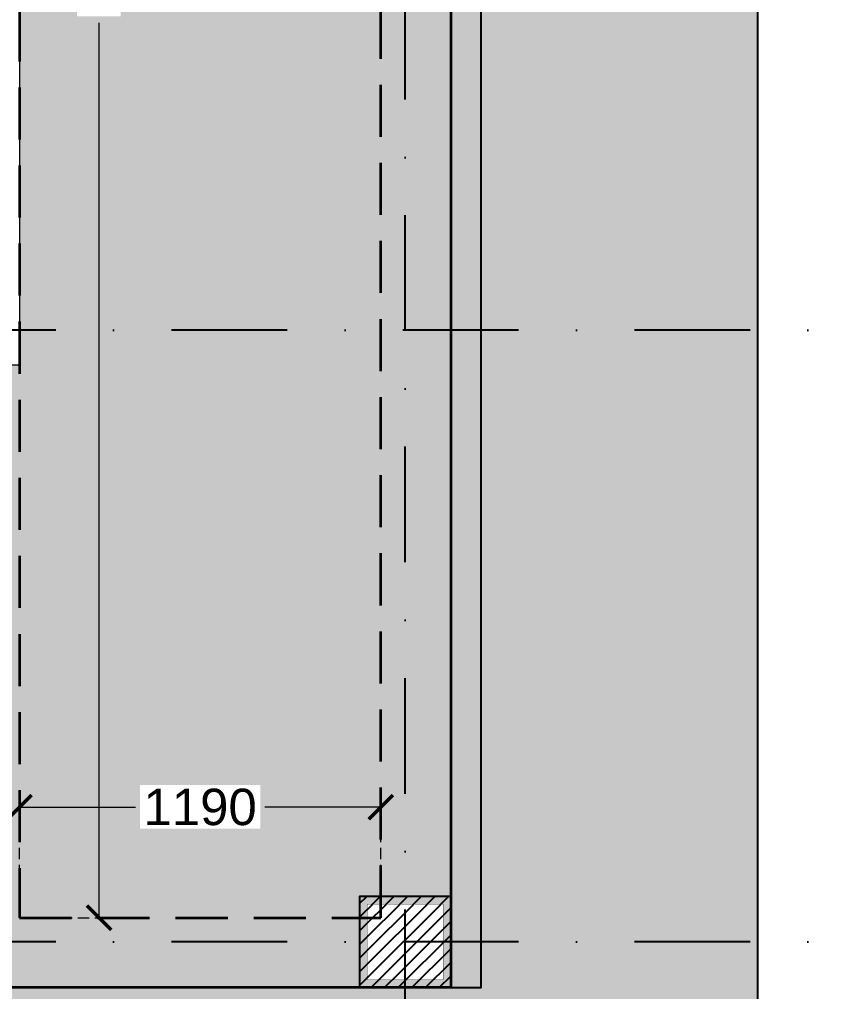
# Model space of a CAD drawing. Header units: millimetres. Extents: x -10000 to 124200, y -12045 to 23620.
# Drawn here: x 45670 to 48321, y -2063 to 1138 of the extents above; entities that cross this region are included whole.
import ezdxf

# ---------------------------------------------------------------- set-up
doc = ezdxf.new("R2010")
doc.units = ezdxf.units.MM
doc.header["$LTSCALE"] = 150
doc.set_wipeout_variables(frame=1)
for name, pattern in [('1625E_Grid$0$DASHDOTX2', [50.8, 25.4, -12.7, 0, -12.7]), ('3BHK-W(SB)$0$HIDDEN', [0.375, 0.25, -0.125]), ('HIDDENX2', [19.05, 12.7, -6.35])]:
    doc.linetypes.add(name, pattern=pattern)
for name, color, linetype in [('1625_East Villa$0$ad-Elevation 10', 8, 'Continuous'), ('1625_East Villa$0$ad-MS Columns', 1, 'Continuous'), ('1625_East Villa$0$ad-Verandah', 33, 'Continuous'), ('1625E_Columns$0$ad-RCC', 3, 'Continuous'), ('1625E_Columns$0$ad-RCC Hatch', 125, 'Continuous'), ('1625E_Grid$0$ad-Grid', 8, '1625E_Grid$0$DASHDOTX2')]:
    doc.layers.add(name, color=color, linetype=linetype)
doc.layers.add('ad-Dimension', color=6, linetype='Continuous', lineweight=0)
doc.layers.add('ad-Framing', color=4, linetype='Continuous', lineweight=35)
doc.styles.add('ROMANS-TITLE', font='arial.ttf', dxfattribs={"width": 0.8})
doc.styles.get("Standard").update_dxf_attribs({"font": 'arial.ttf'})
doc.dimstyles.new('A-75-DIM-INT (Framing)', dxfattribs={"dimscale": 100, "dimtxt": 1.5, "dimasz": 1, "dimexe": 0, "dimexo": 0, "dimgap": 0.5, "dimtad": 0, "dimdec": 0, "dimdsep": 46, "dimtxsty": 'ROMANS-TITLE', "dimblk": 'ARCHTICK', "dimcen": 0.025, "dimclrd": 5, "dimclre": 5, "dimclrt": 256, "dimazin": 2, "dimtfac": 1, "dimtdec": 0, "dimtmove": 1, "dimatfit": 0, "dimldrblk": 'ARCHTICK', "dimfxl": 1, "dimtfill": 1, "dimtolj": 1, "dimtzin": 0, "dimarcsym": 0})

# ---------------------------------------------------------------- blocks, each defined once
blk = doc.blocks.new('1625_East Villa$0$zw$959F')
at = {"transparency": 33554559}
h = blk.add_hatch(color=43, dxfattribs=at)
h.dxf.hatch_style = 1
h.paths.add_polyline_path([(1520, -8875), (0, -8875), (0, -13620), (-5920, -13620), (-5920, -15670), (1520, -15670)])
h = blk.add_hatch(dxfattribs=at)
h.set_pattern_fill('GRASS', color=74, angle=180)
h.set_pattern_definition([(270, (2430, -10400), (17.960512, -17.960512), [4.7625, -31.158524]), (225, (2430, -10400), (17.96051, -17.96051), [4.7625, -20.6375]), (315, (2430, -10400), (17.96051, 17.96051), [4.7625, -20.6375])])
h.paths.add_polyline_path([(2430, -16580), (-2370, -16580), (-2370, -15670), (1520, -15670), (1520, -10475), (2430, -10475)])
h = blk.add_hatch(color=256, dxfattribs=at)
h.dxf.hatch_style = 1
h.set_gradient(color1=(153, 204, 0), color2=(63, 127, 0), tint=1, name='INVSPHERICAL')
h.paths.add_polyline_path([(2430, -16580), (-2370, -16580), (-2370, -15670), (1520, -15670), (1520, -10475), (2430, -10475)])
at = {"layer": '1625_East Villa$0$ad-Elevation 10'}
blk.add_lwpolyline([(2430, -16580), (-2370, -16580), (-2370, -15670), (1520, -15670), (1520, -10475), (2430, -10475)], close=True, dxfattribs=at)
at = {"layer": '1625_East Villa$0$ad-Verandah', "lineweight": 9}
blk.add_lwpolyline([(1520, -8875), (0, -8875), (0, -13620), (-5920, -13620), (-5920, -15670), (1520, -15670)], close=True, dxfattribs=at)
blk = doc.blocks.new('1625E_Columns$0$A$C42b14ea2')
at = {"layer": '1625E_Columns$0$ad-RCC Hatch', "transparency": 33554687}
h = blk.add_hatch(dxfattribs=at)
h.set_pattern_fill('ANSI31', color=256, scale=10)
h.set_pattern_definition([(45, (13250, 8645), (-22.45064, 22.45064), [])])
h.paths.add_polyline_path([(0, 0), (300, 0), (300, 300), (0, 300)])
at = {"layer": '1625E_Columns$0$ad-RCC'}
blk.add_lwpolyline([(0, 0), (300, 0), (300, 300), (0, 300)], close=True, dxfattribs=at)
blk = doc.blocks.new('1625E_Columns')
at = {"layer": '1625E_Columns$0$ad-RCC'}
blk.add_blockref('1625E_Columns$0$A$C42b14ea2', (13240, -2050), dxfattribs=at)
blk = doc.blocks.new('1625_East Villa$0$zw$B0BD')
blk.add_wipeout([(0, 0), (250, 0), (250, -250), (0, -250)])
at = {"layer": '1625_East Villa$0$ad-MS Columns'}
h = blk.add_hatch(dxfattribs=at)
h.set_pattern_fill('ANSI31', color=256, scale=10)
h.set_pattern_definition([(45, (4e-12, -250), (-22.4506, 22.4506), [])])
h.paths.add_polyline_path([(0, 0), (250, 0), (250, -250), (0, -250)])
at = {"layer": '1625_East Villa$0$ad-MS Columns', "const_width": 1}
blk.add_lwpolyline([(0, 0), (250, 0), (250, -250), (0, -250)], close=True, dxfattribs=at)
blk = doc.blocks.new('1625_East Villa$0$zw$BD87')
at = {"layer": '1625_East Villa$0$ad-MS Columns'}
blk.add_blockref('1625_East Villa$0$zw$B0BD', (1145, -1775), dxfattribs=at)
blk = doc.blocks.new('1625_East Villa')
at = {"layer": '1625_East Villa$0$ad-Verandah'}
blk.add_blockref('1625_East Villa$0$zw$959F', (12120, 13620), dxfattribs=at)
blk.add_blockref('1625E_Columns', (0, 0))
at = {"layer": '1625_East Villa$0$ad-MS Columns'}
blk.add_blockref('1625_East Villa$0$zw$BD87', (12120, 0), dxfattribs=at)
blk = doc.blocks.new('1625E_Grid')
at = {"layer": '1625E_Grid$0$ad-Grid', "ltscale": 0.1}
for points in [[(13390, -4460), (13390, 16170)], [(16050, 115), (-1950, 115)], [(16050, -1900), (-1950, -1900)]]:
    blk.add_lwpolyline(points, dxfattribs=at)
blk = doc.blocks.new('zw$7E9D')
at = {"layer": 'ad-Framing'}
blk.add_lwpolyline([(0, 0), (13540, 0), (13540, -4975), (12120, -4975), (12120, -8875), (13540, -8875), (13540, -15670), (2480, -15670), (2480, -13620), (0, -13620), (0, -8875), (2830, -8875), (2830, -4975), (0, -4975)], close=True, dxfattribs=at)
at = {"layer": 'ad-Framing', "linetype": 'HIDDENX2', "ltscale": 0.09}
blk.add_lwpolyline([(12120, -15440), (13310, -15440), (13310, -9105), (12120, -9105)], close=True, dxfattribs=at)
blk = doc.blocks.new('_ArchTick')
at = {"color": 0, "linetype": 'ByBlock', "const_width": 0.15}
blk.add_lwpolyline([(-0.5, -0.5), (0.5, 0.5)], dxfattribs=at)
blk = doc.blocks.new('*D57')
at = {"layer": 'ad-Dimension', "linetype": '3BHK-W(SB)$0$HIDDEN', "lineweight": -2, "transparency": 16777216}
for p, q in [((11890, -15130), (11890, -14846)), ((13080, -15130), (13080, -14846))]:
    blk.add_line(p, q, dxfattribs=at)
at = {"layer": 'ad-Dimension', "lineweight": -2, "transparency": 16777216}
for p, q in [((11890, -14846), (12271.7, -14846)), ((13080, -14846), (12698.3, -14846))]:
    blk.add_line(p, q, dxfattribs=at)
at = {"layer": 'Defpoints', "color": 0, "transparency": 16777216}
for p in [(13080, -14846), (11890, -15210), (13080, -15210)]:
    blk.add_point(p, dxfattribs=at)
at = {"layer": 'ad-Dimension', "lineweight": -2, "transparency": 16777216, "xscale": 80, "yscale": 80, "zscale": 80, "rotation": 180}
blk.add_blockref('_ArchTick', (11890, -14846), dxfattribs=at)
at = {"layer": 'ad-Dimension', "lineweight": -2, "transparency": 16777216, "xscale": 80, "yscale": 80, "zscale": 80}
blk.add_blockref('_ArchTick', (13080, -14846), dxfattribs=at)
at = {"layer": 'ad-Dimension', "transparency": 16777216, "insert": (12485, -14846), "char_height": 120, "attachment_point": 5, "bg_fill": 3, "box_fill_scale": 1.1, "bg_fill_color": 257, "bg_fill_transparency": 0}
blk.add_mtext('\\A1;1190', dxfattribs=at)
blk = doc.blocks.new('*D63')
at = {"layer": 'ad-Dimension', "linetype": '3BHK-W(SB)$0$HIDDEN', "lineweight": -2, "transparency": 16777216}
for p, q in [((11970, -8875), (12152, -8875)), ((11970, -15210), (12152, -15210))]:
    blk.add_line(p, q, dxfattribs=at)
at = {"layer": 'ad-Dimension', "lineweight": -2, "transparency": 16777216}
for p, q in [((12152, -8875), (12152, -11822.5)), ((12152, -15210), (12152, -12262.5))]:
    blk.add_line(p, q, dxfattribs=at)
at = {"layer": 'Defpoints', "color": 0, "transparency": 16777216}
for p in [(11890, -8875), (12152, -8875), (11890, -15210)]:
    blk.add_point(p, dxfattribs=at)
at = {"layer": 'ad-Dimension', "lineweight": -2, "transparency": 16777216, "xscale": 80, "yscale": 80, "zscale": 80}
for p, rotation in [((12152, -8875), 90), ((12152, -15210), 270)]:
    blk.add_blockref('_ArchTick', p, dxfattribs=dict(at, rotation=rotation))
at = {"layer": 'ad-Dimension', "transparency": 16777216, "insert": (12152, -12042.5), "char_height": 120, "attachment_point": 5, "rotation": 90, "bg_fill": 3, "box_fill_scale": 1.1, "bg_fill_color": 257, "bg_fill_transparency": 0}
blk.add_mtext('\\A1;6335', dxfattribs=at)
blk = doc.blocks.new('zw$7D19')
at = {"layer": 'ad-Dimension'}
dim = blk.add_linear_dim(base=(13080, -14846), p1=(11890, -15210), p2=(13080, -15210), dimstyle='A-75-DIM-INT (Framing)', override={"dimscale": 80, "dimexo": 1, "dimtxsty": 'Standard', "dimblk": 'ArchTick', "dimclrd": 256, "dimclre": 256, "dimfxl": 10, "dimtfill": 1, "dimtfillclr": 0}, dxfattribs=at)
dim.commit()
dim.dimension.update_dxf_attribs({"geometry": '*D57', "text_midpoint": (12485, -14846)})
dim = blk.add_linear_dim(base=(12152, -8875), p1=(11890, -15210), p2=(11890, -8875), angle=90, dimstyle='A-75-DIM-INT (Framing)', override={"dimscale": 80, "dimexo": 1, "dimtxsty": 'Standard', "dimblk": 'ArchTick', "dimclrd": 256, "dimclre": 256, "dimfxl": 10, "dimtfill": 1, "dimtfillclr": 0}, dxfattribs=at)
dim.commit()
dim.dimension.update_dxf_attribs({"geometry": '*D63', "text_midpoint": (12152, -12042.5)})

msp = doc.modelspace()

# ---------------------------------------------------------------- block references
at = {"linetype": 'HIDDENX2', "ltscale": 0.09}
msp.add_blockref('1625_East Villa', (33550, 0), dxfattribs=at)

# ---------------------------------------------------------------- next in the draw order: block references
at = {"layer": 'ad-Framing', "linetype": 'HIDDENX2', "ltscale": 0.09}
msp.add_blockref('1625E_Grid', (33550, 0), dxfattribs=at)

# ---------------------------------------------------------------- next in the draw order: block references
at = {"layer": 'ad-Framing'}
msp.add_blockref('zw$7E9D', (33550, 13620), dxfattribs=at)

# ---------------------------------------------------------------- next in the draw order: block references
at = {"layer": 'ad-Dimension'}
msp.add_blockref('zw$7D19', (33780, 13390), dxfattribs=at)

doc.saveas('drawing.dxf')
